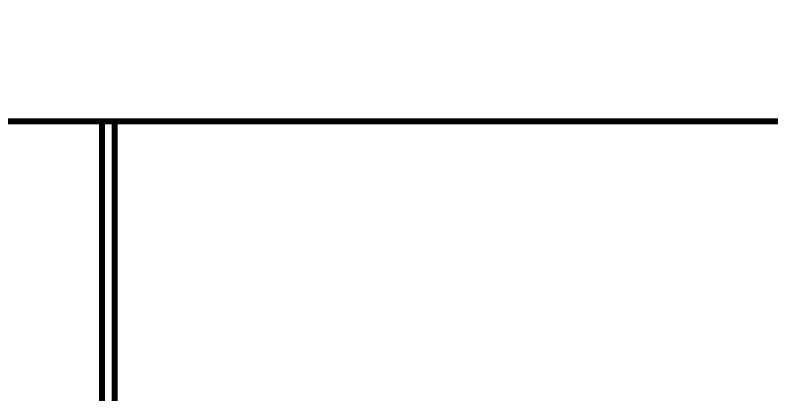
# Model space of a CAD drawing. Header units: millimetres. Extents: x -92220 to 11040, y -5929 to 27498.
# Drawn here: x 8989.93 to 9006.22, y 941.34 to 949.51 of the extents above; entities that cross this region are included whole.
import ezdxf

# ---------------------------------------------------------------- set-up
doc = ezdxf.new("R2010")
doc.units = ezdxf.units.MM
for name, color, linetype in [('22 Вода ветка 2', 7, 'Continuous'), ('24 Вода ветка 4', 7, 'Continuous'), ('40 Оборудование', 7, 'Continuous')]:
    doc.layers.add(name, color=color, linetype=linetype)
doc.styles.get("Standard").update_dxf_attribs({"font": 'arial.ttf'})
doc.dimstyles.new('ISO-25', dxfattribs={"dimtxt": 2.5, "dimasz": 2.5, "dimexe": 1.25, "dimexo": 0.625, "dimtad": 1, "dimtxsty": 'Standard', "dimcen": 2.5, "dimadec": 0, "dimazin": 0, "dimtfac": 1, "dimtmove": 0, "dimatfit": 3, "dimfxl": 1, "dimarcsym": 0})

# ---------------------------------------------------------------- blocks, each defined once
blk = doc.blocks.new('A$C14EC3C771')
at = {"color": 0, "linetype": 'Continuous', "lineweight": -2}
for p, q in [((-18, -11), (-18, 11)), ((-18, -7.5), (-7, -7.5))]:
    blk.add_line(p, q, dxfattribs=at)
blk = doc.blocks.new('*D396')
at = {"layer": '40 Оборудование', "color": 0, "lineweight": -2}
for p, q in [((8958.83, 1250), (9173.058, 1250)), ((9168.058, 1240), (9168.058, 10)), ((8958.83, 0), (9173.058, 0))]:
    blk.add_line(p, q, dxfattribs=at)
at = {"layer": '40 Оборудование', "color": 0}
for points in [[(9169.724, 1240), (9166.391, 1240), (9168.058, 1250)], [(9166.391, 10), (9169.724, 10), (9168.058, 0)]]:
    blk.add_solid(points, dxfattribs=at)
at = {"layer": 'Defpoints', "color": 0}
for p in [(8958.83, 1250), (8958.83, 0), (9168.058, 0)]:
    blk.add_point(p, dxfattribs=at)
at = {"layer": '40 Оборудование', "color": 0, "insert": (9151.594, 625), "char_height": 12.5, "attachment_point": 5, "rotation": 90}
blk.add_mtext('1250*', dxfattribs=at)

msp = doc.modelspace()

# ---------------------------------------------------------------- block references
at = {"layer": '22 Вода ветка 2', "color": 5, "lineweight": 80, "rotation": 270}
msp.add_blockref('A$C14EC3C771', (8999.574, 929.227), dxfattribs=at)
at = {"layer": '24 Вода ветка 4', "color": 5, "lineweight": 80, "rotation": 270}
msp.add_blockref('A$C14EC3C771', (8999.303, 929.227), dxfattribs=at)

# ---------------------------------------------------------------- dimensions: what is measured, and where the dimension line sits
at = {"layer": '40 Оборудование'}
dim = msp.add_linear_dim(base=(9168.058, 0), p1=(8958.83, 1250), p2=(8958.83, 0), angle=90, dimstyle='ISO-25', override={"dimtxt": 12.5, "dimasz": 10, "dimexe": 5, "dimexo": 0, "dimgap": 10, "dimdec": 0, "dimpost": '*'}, dxfattribs=at)
dim.commit()
dim.dimension.update_dxf_attribs({"geometry": '*D396', "text_midpoint": (9151.594, 625)})

doc.saveas('drawing.dxf')
